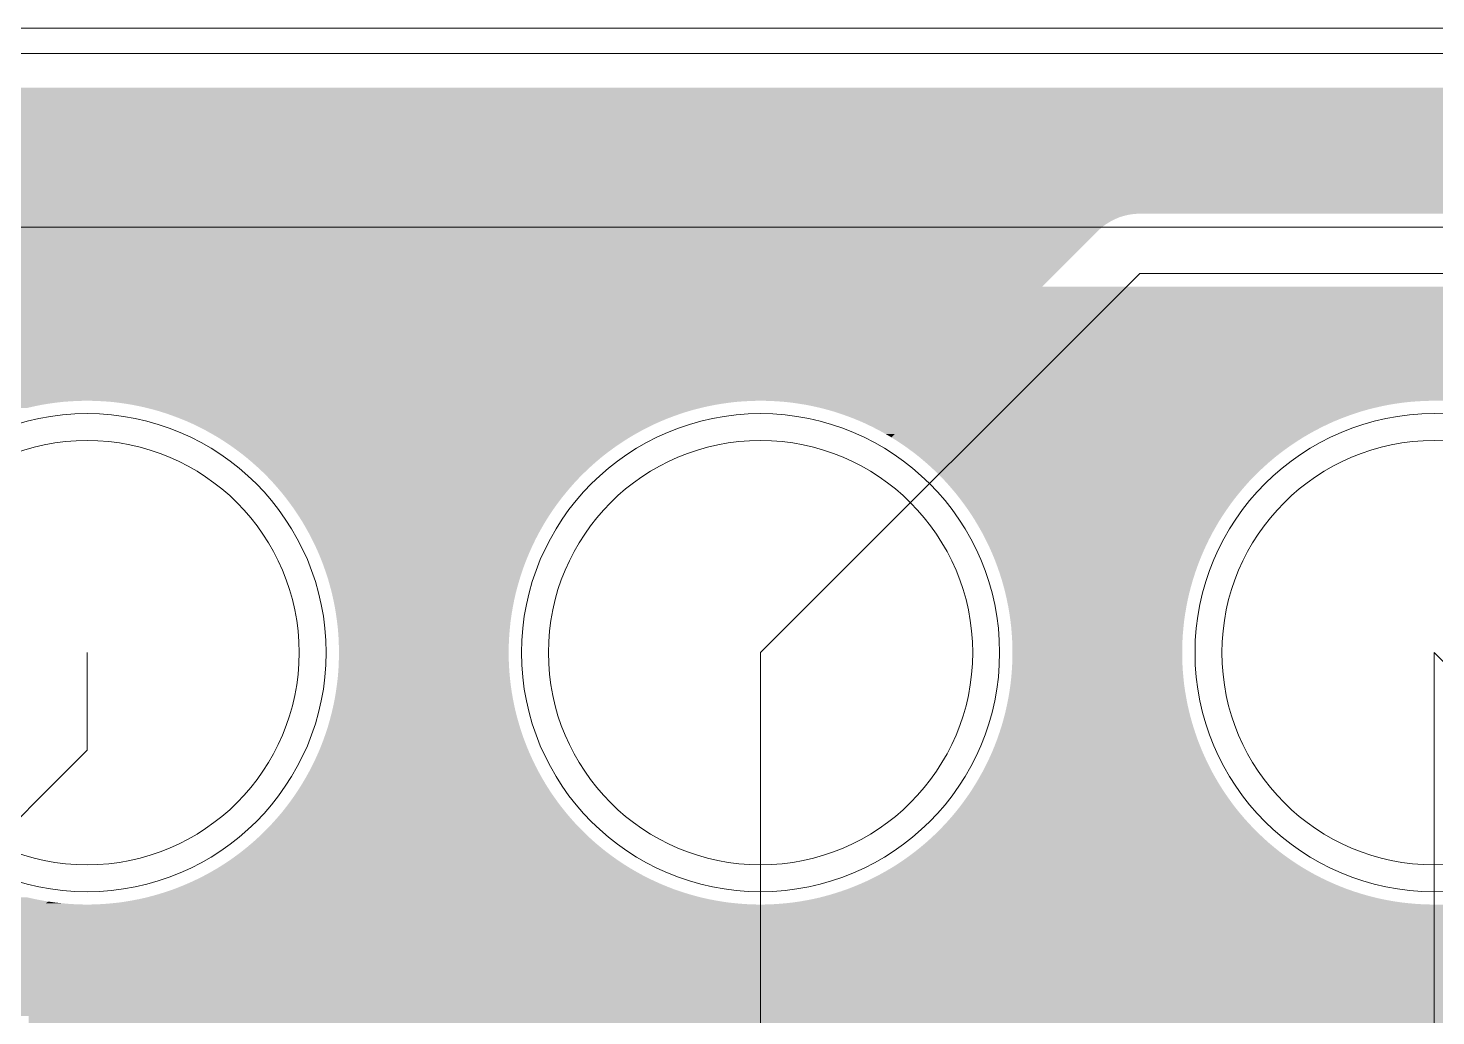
# Model space of a CAD drawing. Header units: millimetres. Extents: x 0 to 210, y 0 to 297.
# Drawn here: x 89.56 to 94.87, y 226.42 to 230.15 of the extents above; entities that cross this region are included whole.
import ezdxf

# ---------------------------------------------------------------- set-up
doc = ezdxf.new("R2010")
doc.units = ezdxf.units.MM
for name, pattern in [('K5LT32768', [0]), ('K5LT32769', [0]), ('K5LT32771', [0]), ('K5LT32772', [0]), ('K5LT32773', [0]), ('K5LT32774', [0]), ('K5LT32775', [0])]:
    doc.linetypes.add(name, pattern=pattern)

# ---------------------------------------------------------------- blocks, each defined once
blk = doc.blocks.new('U25')
at = {"color": 7, "linetype": 'K5LT32768', "lineweight": 18}
blk.add_circle((89.7851, 227.7927), 0.8, dxfattribs=at)
blk = doc.blocks.new('U26')
at = {"color": 7, "linetype": 'K5LT32768', "lineweight": 18}
blk.add_circle((92.3251, 227.7927), 0.8, dxfattribs=at)
blk = doc.blocks.new('U27')
at = {"color": 7, "linetype": 'K5LT32768', "lineweight": 18}
blk.add_circle((94.8651, 227.7927), 0.8, dxfattribs=at)
blk = doc.blocks.new('U156')
at = {"color": 1, "linetype": 'K5LT32771', "lineweight": 18, "true_color": 0xff0000}
blk.add_circle((89.7851, 227.7927), 0.9016, dxfattribs=at)
blk = doc.blocks.new('U157')
at = {"color": 1, "linetype": 'K5LT32771', "lineweight": 18, "true_color": 0xff0000}
blk.add_circle((92.3251, 227.7927), 0.9016, dxfattribs=at)
blk = doc.blocks.new('U158')
at = {"color": 1, "linetype": 'K5LT32771', "lineweight": 18, "true_color": 0xff0000}
blk.add_circle((94.8651, 227.7927), 0.9016, dxfattribs=at)
blk = doc.blocks.new('U258')
at = {"color": 3, "linetype": 'K5LT32773', "lineweight": 18, "true_color": 0x00ff00}
blk.add_circle((89.7851, 227.7927), 0.8, dxfattribs=at)
blk = doc.blocks.new('U259')
at = {"color": 3, "linetype": 'K5LT32773', "lineweight": 18, "true_color": 0x00ff00}
blk.add_circle((92.3251, 227.7927), 0.8, dxfattribs=at)
blk = doc.blocks.new('U260')
at = {"color": 3, "linetype": 'K5LT32773', "lineweight": 18, "true_color": 0x00ff00}
blk.add_circle((94.8651, 227.7927), 0.8, dxfattribs=at)
blk = doc.blocks.new('U322')
at = {"color": 1, "linetype": 'K5LT32771', "lineweight": 18, "true_color": 0xff0000}
blk.add_circle((89.7851, 227.7927), 0.9016, dxfattribs=at)
blk = doc.blocks.new('U323')
at = {"color": 1, "linetype": 'K5LT32771', "lineweight": 18, "true_color": 0xff0000}
blk.add_circle((92.3251, 227.7927), 0.9016, dxfattribs=at)
blk = doc.blocks.new('U324')
at = {"color": 1, "linetype": 'K5LT32771', "lineweight": 18, "true_color": 0xff0000}
blk.add_circle((94.8651, 227.7927), 0.9016, dxfattribs=at)

msp = doc.modelspace()

# ---------------------------------------------------------------- hatches: boundary and pattern name
for points in [[(84.8151, 229.8689), (84.8151, 229.923), (133.2828, 229.923), (133.3364, 229.8689)], [(84.8151, 229.6231), (84.8151, 229.8689), (133.3364, 229.8689), (133.3343, 229.6231)], [(88.5133, 228.7427), (88.9435, 229.173), (100.7866, 229.173), (101.2168, 228.7427)], [(88.4866, 228.716), (88.4925, 228.7219), (89.5867, 228.7219), (89.5608, 228.716)], [(88.4925, 228.7219), (88.4978, 228.7272), (89.6128, 228.7272), (89.5867, 228.7219)], [(88.4978, 228.7272), (88.5021, 228.7315), (89.639, 228.7315), (89.6128, 228.7272)], [(88.5021, 228.7315), (88.5059, 228.7353), (89.6654, 228.7353), (89.639, 228.7315)], [(88.5059, 228.7353), (88.509, 228.7384), (89.6918, 228.7384), (89.6654, 228.7353)], [(88.509, 228.7384), (88.511, 228.7404), (89.7185, 228.7404), (89.6918, 228.7384)], [(88.511, 228.7404), (88.5125, 228.7419), (89.7452, 228.7419), (89.7185, 228.7404)], [(88.5125, 228.7419), (88.5133, 228.7427), (89.7718, 228.7427), (89.7452, 228.7419)], [(89.8249, 228.7419), (89.7985, 228.7427), (92.3118, 228.7427), (92.2852, 228.7419)], [(89.8516, 228.7404), (89.8249, 228.7419), (92.2852, 228.7419), (92.2585, 228.7404)], [(89.8783, 228.7384), (89.8516, 228.7404), (92.2585, 228.7404), (92.2321, 228.7384)], [(89.9047, 228.7353), (89.8783, 228.7384), (92.2321, 228.7384), (92.2054, 228.7353)], [(89.9311, 228.7315), (89.9047, 228.7353), (92.2054, 228.7353), (92.179, 228.7315)], [(89.9573, 228.7272), (89.9311, 228.7315), (92.179, 228.7315), (92.1528, 228.7272)], [(89.9834, 228.7219), (89.9573, 228.7272), (92.1528, 228.7272), (92.1267, 228.7219)], [(90.0096, 228.716), (89.9834, 228.7219), (92.1267, 228.7219), (92.1008, 228.716)], [(90.0352, 228.7094), (90.0096, 228.716), (92.1008, 228.716), (92.0749, 228.7094)], [(90.0609, 228.7021), (90.0352, 228.7094), (92.0749, 228.7094), (92.0492, 228.7021)], [(92.3652, 228.7419), (92.3385, 228.7427), (94.8518, 228.7427), (94.8252, 228.7419)], [(92.3916, 228.7404), (92.3652, 228.7419), (94.8252, 228.7419), (94.7985, 228.7404)], [(92.4183, 228.7384), (92.3916, 228.7404), (94.7985, 228.7404), (94.7721, 228.7384)], [(92.4447, 228.7353), (92.4183, 228.7384), (94.7721, 228.7384), (94.7454, 228.7353)], [(92.4711, 228.7315), (92.4447, 228.7353), (94.7454, 228.7353), (94.719, 228.7315)], [(92.4973, 228.7272), (92.4711, 228.7315), (94.719, 228.7315), (94.6928, 228.7272)], [(92.5234, 228.7219), (92.4973, 228.7272), (94.6928, 228.7272), (94.6667, 228.7219)], [(92.5496, 228.716), (92.5234, 228.7219), (94.6667, 228.7219), (94.6408, 228.716)], [(92.5752, 228.7094), (92.5496, 228.716), (94.6408, 228.716), (94.6149, 228.7094)], [(92.6009, 228.7021), (92.5752, 228.7094), (94.6149, 228.7094), (94.5892, 228.7021)], [(90.0863, 228.6939), (90.0609, 228.7021), (92.0492, 228.7021), (92.0238, 228.6939)], [(90.1114, 228.685), (90.0863, 228.6939), (92.0238, 228.6939), (91.9987, 228.685)], [(90.1363, 228.6756), (90.1114, 228.685), (91.9987, 228.685), (91.9738, 228.6756)], [(90.161, 228.6655), (90.1363, 228.6756), (91.9738, 228.6756), (91.9491, 228.6655)], [(90.1854, 228.6546), (90.161, 228.6655), (91.9491, 228.6655), (91.925, 228.6546)], [(90.2092, 228.6429), (90.1854, 228.6546), (91.925, 228.6546), (91.9009, 228.6429)], [(92.6263, 228.6939), (92.6009, 228.7021), (94.5892, 228.7021), (94.5638, 228.6939)], [(92.6514, 228.685), (92.6263, 228.6939), (94.5638, 228.6939), (94.5387, 228.685)], [(92.6763, 228.6756), (92.6514, 228.685), (94.5387, 228.685), (94.5138, 228.6756)], [(92.701, 228.6655), (92.6763, 228.6756), (94.5138, 228.6756), (94.4891, 228.6655)], [(92.7254, 228.6546), (92.701, 228.6655), (94.4891, 228.6655), (94.465, 228.6546)], [(92.7492, 228.6429), (92.7254, 228.6546), (94.465, 228.6546), (94.4409, 228.6429)], [(90.2329, 228.6307), (90.2092, 228.6429), (91.9009, 228.6429), (91.8773, 228.6307)], [(90.2562, 228.6177), (90.2329, 228.6307), (91.8773, 228.6307), (91.8539, 228.6177)], [(90.2793, 228.6043), (90.2562, 228.6177), (91.8539, 228.6177), (91.831, 228.6043)], [(90.3017, 228.5901), (90.2793, 228.6043), (91.831, 228.6043), (91.8084, 228.5901)], [(92.7729, 228.6307), (92.7492, 228.6429), (94.4409, 228.6429), (94.4173, 228.6307)], [(92.7962, 228.6177), (92.7729, 228.6307), (94.4173, 228.6307), (94.3939, 228.6177)], [(92.8193, 228.6043), (92.7962, 228.6177), (94.3939, 228.6177), (94.371, 228.6043)], [(92.8419, 228.5901), (92.8193, 228.6043), (94.371, 228.6043), (94.3484, 228.5901)], [(90.324, 228.5753), (90.3017, 228.5901), (91.8084, 228.5901), (91.7863, 228.5753)], [(90.3456, 228.5598), (90.324, 228.5753), (91.7863, 228.5753), (91.7645, 228.5598)], [(90.367, 228.5438), (90.3456, 228.5598), (91.7645, 228.5598), (91.7431, 228.5438)], [(92.864, 228.5753), (92.8419, 228.5901), (94.3484, 228.5901), (94.3263, 228.5753)], [(92.8856, 228.5598), (92.864, 228.5753), (94.3263, 228.5753), (94.3045, 228.5598)], [(92.907, 228.5438), (92.8856, 228.5598), (94.3045, 228.5598), (94.2831, 228.5438)], [(90.3878, 228.5273), (90.367, 228.5438), (91.7431, 228.5438), (91.7223, 228.5273)], [(90.4081, 228.51), (90.3878, 228.5273), (91.7223, 228.5273), (91.702, 228.51)], [(90.4279, 228.4923), (90.4081, 228.51), (91.702, 228.51), (91.6822, 228.4923)], [(92.9278, 228.5273), (92.907, 228.5438), (94.2831, 228.5438), (94.2623, 228.5273)], [(92.9481, 228.51), (92.9278, 228.5273), (94.2623, 228.5273), (94.242, 228.51)], [(92.9679, 228.4923), (92.9481, 228.51), (94.242, 228.51), (94.2222, 228.4923)], [(90.4475, 228.474), (90.4279, 228.4923), (91.6822, 228.4923), (91.6629, 228.474)], [(90.4663, 228.4552), (90.4475, 228.474), (91.6629, 228.474), (91.6438, 228.4552)], [(90.4846, 228.4359), (90.4663, 228.4552), (91.6438, 228.4552), (91.6255, 228.4359)], [(92.9875, 228.474), (92.9679, 228.4923), (94.2222, 228.4923), (94.2029, 228.474)], [(93.0063, 228.4552), (92.9875, 228.474), (94.2029, 228.474), (94.1838, 228.4552)], [(93.0246, 228.4359), (93.0063, 228.4552), (94.1838, 228.4552), (94.1655, 228.4359)], [(90.5023, 228.4158), (90.4846, 228.4359), (91.6255, 228.4359), (91.6078, 228.4158)], [(90.5196, 228.3955), (90.5023, 228.4158), (91.6078, 228.4158), (91.5907, 228.3955)], [(90.5361, 228.3747), (90.5196, 228.3955), (91.5907, 228.3955), (91.574, 228.3747)], [(93.0423, 228.4158), (93.0246, 228.4359), (94.1655, 228.4359), (94.1478, 228.4158)], [(93.0596, 228.3955), (93.0423, 228.4158), (94.1478, 228.4158), (94.1307, 228.3955)], [(93.0761, 228.3747), (93.0596, 228.3955), (94.1307, 228.3955), (94.114, 228.3747)], [(90.5521, 228.3533), (90.5361, 228.3747), (91.574, 228.3747), (91.558, 228.3533)], [(90.5676, 228.3317), (90.5521, 228.3533), (91.558, 228.3533), (91.5425, 228.3317)], [(93.0921, 228.3533), (93.0761, 228.3747), (94.114, 228.3747), (94.098, 228.3533)], [(93.1076, 228.3317), (93.0921, 228.3533), (94.098, 228.3533), (94.0827, 228.3317)], [(90.5824, 228.3094), (90.5676, 228.3317), (91.5425, 228.3317), (91.5277, 228.3094)], [(90.5966, 228.287), (90.5824, 228.3094), (91.5277, 228.3094), (91.5135, 228.287)], [(90.61, 228.2639), (90.5966, 228.287), (91.5135, 228.287), (91.5001, 228.2639)], [(93.1224, 228.3094), (93.1076, 228.3317), (94.0827, 228.3317), (94.0677, 228.3094)], [(93.1366, 228.287), (93.1224, 228.3094), (94.0677, 228.3094), (94.0535, 228.287)], [(93.15, 228.2639), (93.1366, 228.287), (94.0535, 228.287), (94.0401, 228.2639)], [(90.623, 228.2408), (90.61, 228.2639), (91.5001, 228.2639), (91.4871, 228.2408)], [(90.6352, 228.2169), (90.623, 228.2408), (91.4871, 228.2408), (91.4749, 228.2169)], [(93.163, 228.2408), (93.15, 228.2639), (94.0401, 228.2639), (94.0271, 228.2408)], [(93.1752, 228.2169), (93.163, 228.2408), (94.0271, 228.2408), (94.0149, 228.2169)], [(90.6469, 228.193), (90.6352, 228.2169), (91.4749, 228.2169), (91.4635, 228.193)], [(90.6578, 228.1687), (90.6469, 228.193), (91.4635, 228.193), (91.4526, 228.1687)], [(93.1869, 228.193), (93.1752, 228.2169), (94.0149, 228.2169), (94.0035, 228.193)], [(93.1978, 228.1687), (93.1869, 228.193), (94.0035, 228.193), (93.9926, 228.1687)], [(90.668, 228.144), (90.6578, 228.1687), (91.4526, 228.1687), (91.4424, 228.144)], [(90.6774, 228.1191), (90.668, 228.144), (91.4424, 228.144), (91.4328, 228.1191)], [(93.208, 228.144), (93.1978, 228.1687), (93.9926, 228.1687), (93.9824, 228.144)], [(93.2174, 228.1191), (93.208, 228.144), (93.9824, 228.144), (93.9728, 228.1191)], [(90.6862, 228.094), (90.6774, 228.1191), (91.4328, 228.1191), (91.4241, 228.094)], [(90.6944, 228.0686), (90.6862, 228.094), (91.4241, 228.094), (91.416, 228.0686)], [(90.7017, 228.0429), (90.6944, 228.0686), (91.416, 228.0686), (91.4086, 228.0429)], [(93.2262, 228.094), (93.2174, 228.1191), (93.9728, 228.1191), (93.9641, 228.094)], [(93.2344, 228.0686), (93.2262, 228.094), (93.9641, 228.094), (93.956, 228.0686)], [(93.2417, 228.0429), (93.2344, 228.0686), (93.956, 228.0686), (93.9486, 228.0429)], [(90.7083, 228.0173), (90.7017, 228.0429), (91.4086, 228.0429), (91.4018, 228.0173)], [(90.7142, 227.9911), (90.7083, 228.0173), (91.4018, 228.0173), (91.3959, 227.9911)], [(93.2483, 228.0173), (93.2417, 228.0429), (93.9486, 228.0429), (93.9418, 228.0173)], [(93.2542, 227.9911), (93.2483, 228.0173), (93.9418, 228.0173), (93.9359, 227.9911)], [(90.7195, 227.965), (90.7142, 227.9911), (91.3959, 227.9911), (91.3908, 227.965)], [(90.7238, 227.9388), (90.7195, 227.965), (91.3908, 227.965), (91.3863, 227.9388)], [(93.2595, 227.965), (93.2542, 227.9911), (93.9359, 227.9911), (93.9308, 227.965)], [(93.2638, 227.9388), (93.2595, 227.965), (93.9308, 227.965), (93.9263, 227.9388)], [(90.7276, 227.9124), (90.7238, 227.9388), (91.3863, 227.9388), (91.3825, 227.9124)], [(90.7307, 227.886), (90.7276, 227.9124), (91.3825, 227.9124), (91.3797, 227.886)], [(93.2676, 227.9124), (93.2638, 227.9388), (93.9263, 227.9388), (93.9225, 227.9124)], [(93.2707, 227.886), (93.2676, 227.9124), (93.9225, 227.9124), (93.9197, 227.886)], [(90.733, 227.8593), (90.7307, 227.886), (91.3797, 227.886), (91.3774, 227.8593)], [(90.7343, 227.8329), (90.733, 227.8593), (91.3774, 227.8593), (91.3759, 227.8329)], [(93.2727, 227.8593), (93.2707, 227.886), (93.9197, 227.886), (93.9174, 227.8593)], [(93.2743, 227.8329), (93.2727, 227.8593), (93.9174, 227.8593), (93.9159, 227.8329)], [(90.735, 227.8062), (90.7343, 227.8329), (91.3759, 227.8329), (91.3751, 227.8062)], [(90.735, 227.7795), (90.735, 227.8062), (91.3751, 227.8062), (91.3751, 227.7795)], [(93.275, 227.8062), (93.2743, 227.8329), (93.9159, 227.8329), (93.9151, 227.8062)], [(93.275, 227.7795), (93.275, 227.8062), (93.9151, 227.8062), (93.9151, 227.7795)], [(90.733, 227.7262), (90.7343, 227.7529), (91.3759, 227.7529), (91.3774, 227.7262)], [(90.7343, 227.7529), (90.735, 227.7795), (91.3751, 227.7795), (91.3759, 227.7529)], [(93.2727, 227.7262), (93.2743, 227.7529), (93.9159, 227.7529), (93.9174, 227.7262)], [(93.2743, 227.7529), (93.275, 227.7795), (93.9151, 227.7795), (93.9159, 227.7529)], [(90.7276, 227.6731), (90.7307, 227.6998), (91.3797, 227.6998), (91.3825, 227.6731)], [(90.7307, 227.6998), (90.733, 227.7262), (91.3774, 227.7262), (91.3797, 227.6998)], [(93.2676, 227.6731), (93.2707, 227.6998), (93.9197, 227.6998), (93.9225, 227.6731)], [(93.2707, 227.6998), (93.2727, 227.7262), (93.9174, 227.7262), (93.9197, 227.6998)], [(90.7195, 227.6205), (90.7238, 227.6467), (91.3863, 227.6467), (91.3908, 227.6205)], [(90.7238, 227.6467), (90.7276, 227.6731), (91.3825, 227.6731), (91.3863, 227.6467)], [(93.2595, 227.6205), (93.2638, 227.6467), (93.9263, 227.6467), (93.9308, 227.6205)], [(93.2638, 227.6467), (93.2676, 227.6731), (93.9225, 227.6731), (93.9263, 227.6467)], [(90.7083, 227.5685), (90.7142, 227.5944), (91.3959, 227.5944), (91.4018, 227.5685)], [(90.7142, 227.5944), (90.7195, 227.6205), (91.3908, 227.6205), (91.3959, 227.5944)], [(93.2483, 227.5685), (93.2542, 227.5944), (93.9359, 227.5944), (93.9418, 227.5685)], [(93.2542, 227.5944), (93.2595, 227.6205), (93.9308, 227.6205), (93.9359, 227.5944)], [(90.6944, 227.5169), (90.7017, 227.5426), (91.4086, 227.5426), (91.416, 227.5169)], [(90.7017, 227.5426), (90.7083, 227.5685), (91.4018, 227.5685), (91.4086, 227.5426)], [(93.2344, 227.5169), (93.2417, 227.5426), (93.9486, 227.5426), (93.956, 227.5169)], [(93.2417, 227.5426), (93.2483, 227.5685), (93.9418, 227.5685), (93.9486, 227.5426)], [(90.6774, 227.4664), (90.6862, 227.4915), (91.4241, 227.4915), (91.4328, 227.4664)], [(90.6862, 227.4915), (90.6944, 227.5169), (91.416, 227.5169), (91.4241, 227.4915)], [(93.2174, 227.4664), (93.2262, 227.4915), (93.9641, 227.4915), (93.9728, 227.4664)], [(93.2262, 227.4915), (93.2344, 227.5169), (93.956, 227.5169), (93.9641, 227.4915)], [(90.6578, 227.4168), (90.668, 227.4415), (91.4424, 227.4415), (91.4526, 227.4168)], [(90.668, 227.4415), (90.6774, 227.4664), (91.4328, 227.4664), (91.4424, 227.4415)], [(93.1978, 227.4168), (93.208, 227.4415), (93.9824, 227.4415), (93.9926, 227.4168)], [(93.208, 227.4415), (93.2174, 227.4664), (93.9728, 227.4664), (93.9824, 227.4415)], [(90.6352, 227.3686), (90.6469, 227.3927), (91.4635, 227.3927), (91.4749, 227.3686)], [(90.6469, 227.3927), (90.6578, 227.4168), (91.4526, 227.4168), (91.4635, 227.3927)], [(93.1752, 227.3686), (93.1869, 227.3927), (94.0035, 227.3927), (94.0149, 227.3686)], [(93.1869, 227.3927), (93.1978, 227.4168), (93.9926, 227.4168), (94.0035, 227.3927)], [(90.61, 227.3216), (90.623, 227.3449), (91.4871, 227.3449), (91.5001, 227.3216)], [(90.623, 227.3449), (90.6352, 227.3686), (91.4749, 227.3686), (91.4871, 227.3449)], [(93.15, 227.3216), (93.163, 227.3449), (94.0271, 227.3449), (94.0401, 227.3216)], [(93.163, 227.3449), (93.1752, 227.3686), (94.0149, 227.3686), (94.0271, 227.3449)], [(90.5676, 227.254), (90.5824, 227.2761), (91.5277, 227.2761), (91.5425, 227.254)], [(90.5824, 227.2761), (90.5966, 227.2987), (91.5135, 227.2987), (91.5277, 227.2761)], [(90.5966, 227.2987), (90.61, 227.3216), (91.5001, 227.3216), (91.5135, 227.2987)], [(93.1076, 227.254), (93.1224, 227.2761), (94.0677, 227.2761), (94.0827, 227.254)], [(93.1224, 227.2761), (93.1366, 227.2987), (94.0535, 227.2987), (94.0677, 227.2761)], [(93.1366, 227.2987), (93.15, 227.3216), (94.0401, 227.3216), (94.0535, 227.2987)], [(90.5361, 227.2108), (90.5521, 227.2322), (91.558, 227.2322), (91.574, 227.2108)], [(90.5521, 227.2322), (90.5676, 227.254), (91.5425, 227.254), (91.558, 227.2322)], [(93.0761, 227.2108), (93.0921, 227.2322), (94.098, 227.2322), (94.114, 227.2108)], [(93.0921, 227.2322), (93.1076, 227.254), (94.0827, 227.254), (94.098, 227.2322)], [(90.4846, 227.1499), (90.5023, 227.1697), (91.6078, 227.1697), (91.6255, 227.1499)], [(90.5023, 227.1697), (90.5196, 227.19), (91.5907, 227.19), (91.6078, 227.1697)], [(90.5196, 227.19), (90.5361, 227.2108), (91.574, 227.2108), (91.5907, 227.19)], [(93.0246, 227.1499), (93.0423, 227.1697), (94.1478, 227.1697), (94.1655, 227.1499)], [(93.0423, 227.1697), (93.0596, 227.19), (94.1307, 227.19), (94.1478, 227.1697)], [(93.0596, 227.19), (93.0761, 227.2108), (94.114, 227.2108), (94.1307, 227.19)], [(90.4475, 227.1115), (90.4663, 227.1306), (91.6438, 227.1306), (91.6629, 227.1115)], [(90.4663, 227.1306), (90.4846, 227.1499), (91.6255, 227.1499), (91.6438, 227.1306)], [(92.9875, 227.1115), (93.0063, 227.1306), (94.1838, 227.1306), (94.2029, 227.1115)], [(93.0063, 227.1306), (93.0246, 227.1499), (94.1655, 227.1499), (94.1838, 227.1306)], [(90.3878, 227.0584), (90.4081, 227.0754), (91.702, 227.0754), (91.7223, 227.0584)], [(90.4081, 227.0754), (90.4279, 227.0932), (91.6822, 227.0932), (91.702, 227.0754)], [(90.4279, 227.0932), (90.4475, 227.1115), (91.6629, 227.1115), (91.6822, 227.0932)], [(92.9278, 227.0584), (92.9481, 227.0754), (94.242, 227.0754), (94.2623, 227.0584)], [(92.9481, 227.0754), (92.9679, 227.0932), (94.2222, 227.0932), (94.242, 227.0754)], [(92.9679, 227.0932), (92.9875, 227.1115), (94.2029, 227.1115), (94.2222, 227.0932)], [(90.3017, 226.9954), (90.324, 227.0102), (91.7863, 227.0102), (91.8084, 226.9954)], [(90.324, 227.0102), (90.3456, 227.0257), (91.7645, 227.0257), (91.7863, 227.0102)], [(90.3456, 227.0257), (90.367, 227.0417), (91.7431, 227.0417), (91.7645, 227.0257)], [(90.367, 227.0417), (90.3878, 227.0584), (91.7223, 227.0584), (91.7431, 227.0417)], [(92.8419, 226.9954), (92.864, 227.0102), (94.3263, 227.0102), (94.3484, 226.9954)], [(92.864, 227.0102), (92.8856, 227.0257), (94.3045, 227.0257), (94.3263, 227.0102)], [(92.8856, 227.0257), (92.907, 227.0417), (94.2831, 227.0417), (94.3045, 227.0257)], [(92.907, 227.0417), (92.9278, 227.0584), (94.2623, 227.0584), (94.2831, 227.0417)], [(90.2092, 226.9426), (90.2329, 226.9548), (91.8773, 226.9548), (91.9009, 226.9426)], [(90.2329, 226.9548), (90.2562, 226.9678), (91.8539, 226.9678), (91.8773, 226.9548)], [(90.2562, 226.9678), (90.2793, 226.9812), (91.831, 226.9812), (91.8539, 226.9678)], [(90.2793, 226.9812), (90.3017, 226.9954), (91.8084, 226.9954), (91.831, 226.9812)], [(92.7492, 226.9426), (92.7729, 226.9548), (94.4173, 226.9548), (94.4409, 226.9426)], [(92.7729, 226.9548), (92.7962, 226.9678), (94.3939, 226.9678), (94.4173, 226.9548)], [(92.7962, 226.9678), (92.8193, 226.9812), (94.371, 226.9812), (94.3939, 226.9678)], [(92.8193, 226.9812), (92.8419, 226.9954), (94.3484, 226.9954), (94.371, 226.9812)], [(90.0863, 226.8918), (90.1114, 226.9004), (91.9987, 226.9004), (92.0238, 226.8918)], [(90.1114, 226.9004), (90.1363, 226.9101), (91.9738, 226.9101), (91.9987, 226.9004)], [(90.1363, 226.9101), (90.161, 226.9203), (91.9491, 226.9203), (91.9738, 226.9101)], [(90.161, 226.9203), (90.1854, 226.9312), (91.925, 226.9312), (91.9491, 226.9203)], [(90.1854, 226.9312), (90.2092, 226.9426), (91.9009, 226.9426), (91.925, 226.9312)], [(92.6263, 226.8918), (92.6514, 226.9004), (94.5387, 226.9004), (94.5638, 226.8918)], [(92.6514, 226.9004), (92.6763, 226.9101), (94.5138, 226.9101), (94.5387, 226.9004)], [(92.6763, 226.9101), (92.701, 226.9203), (94.4891, 226.9203), (94.5138, 226.9101)], [(92.701, 226.9203), (92.7254, 226.9312), (94.465, 226.9312), (94.4891, 226.9203)], [(92.7254, 226.9312), (92.7492, 226.9426), (94.4409, 226.9426), (94.465, 226.9312)], [(87.3116, 226.8451), (87.3383, 226.8474), (89.6918, 226.8474), (89.7185, 226.8451)], [(87.3383, 226.8474), (87.3647, 226.8502), (89.6654, 226.8502), (89.6918, 226.8474)], [(87.3647, 226.8502), (87.3911, 226.854), (89.639, 226.854), (89.6654, 226.8502)], [(87.3911, 226.854), (87.4173, 226.8585), (89.6128, 226.8585), (89.639, 226.854)], [(87.4173, 226.8585), (87.4434, 226.8636), (89.5867, 226.8636), (89.6128, 226.8585)], [(87.4434, 226.8636), (87.4696, 226.8695), (89.5608, 226.8695), (89.5867, 226.8636)], [(89.8516, 226.8451), (89.8783, 226.8474), (92.1, 226.8474), (92.1, 226.8451)], [(89.8783, 226.8474), (89.9047, 226.8502), (92.1, 226.8502), (92.1, 226.8474)], [(89.9047, 226.8502), (89.9311, 226.854), (92.1, 226.854), (92.1, 226.8502)], [(89.9311, 226.854), (89.9573, 226.8585), (92.1, 226.8585), (92.1, 226.854)], [(89.9573, 226.8585), (89.9834, 226.8636), (92.1, 226.8636), (92.1, 226.8585)], [(89.9834, 226.8636), (90.0096, 226.8695), (92.1, 226.8695), (92.1, 226.8636)], [(90.0096, 226.8695), (90.0105, 226.8697), (92.1, 226.8697), (92.1, 226.8695)], [(90.0105, 226.8697), (90.0352, 226.8763), (92.0749, 226.8763), (92.1, 226.8697)], [(90.0352, 226.8763), (90.0609, 226.8837), (92.0492, 226.8837), (92.0749, 226.8763)], [(90.0609, 226.8837), (90.0863, 226.8918), (92.0238, 226.8918), (92.0492, 226.8837)], [(92.5501, 226.8697), (92.5752, 226.8763), (94.5879, 226.8763), (94.5879, 226.8697)], [(92.5501, 226.3981), (92.5501, 226.8697), (94.5879, 226.8697), (94.5879, 226.3981)], [(92.5752, 226.8763), (92.6009, 226.8837), (94.5879, 226.8837), (94.5879, 226.8763)], [(92.6009, 226.8837), (92.6017, 226.8839), (94.5879, 226.8839), (94.5879, 226.8837)], [(92.6017, 226.8839), (92.6263, 226.8918), (94.5638, 226.8918), (94.5879, 226.8839)], [(84.815, 226.4229), (84.815, 226.8428), (92.1, 226.8428), (92.1, 226.4229)], [(87.2585, 226.8428), (87.2852, 226.8435), (89.7452, 226.8435), (89.7718, 226.8428)], [(87.2852, 226.8435), (87.3116, 226.8451), (89.7185, 226.8451), (89.7452, 226.8435)], [(89.7985, 226.8428), (89.8249, 226.8435), (92.1, 226.8435), (92.1, 226.8428)], [(89.8249, 226.8435), (89.8516, 226.8451), (92.1, 226.8451), (92.1, 226.8435)]]:
    msp.add_hatch(color=7).paths.add_polyline_path(points)
at = {"true_color": 0x00ff00}
for points in [[(84.8151, 229.8689), (84.8151, 229.923), (133.2828, 229.923), (133.3364, 229.8689)], [(84.8151, 229.4481), (84.8151, 229.8689), (133.3364, 229.8689), (133.3328, 229.4481)], [(84.8151, 229.4478), (84.8151, 229.4481), (93.7553, 229.4481), (93.7426, 229.4478)], [(84.8151, 229.4468), (84.8151, 229.4478), (93.7426, 229.4478), (93.7302, 229.4468)], [(84.8151, 229.445), (84.8151, 229.4468), (93.7302, 229.4468), (93.7175, 229.445)], [(84.8151, 229.4425), (84.8151, 229.445), (93.7175, 229.445), (93.7053, 229.4425)], [(84.8151, 229.4394), (84.8151, 229.4425), (93.7053, 229.4425), (93.6931, 229.4394)], [(84.8151, 229.4356), (84.8151, 229.4394), (93.6931, 229.4394), (93.6809, 229.4356)], [(84.8151, 229.431), (84.8151, 229.4356), (93.6809, 229.4356), (93.6692, 229.431)], [(84.8151, 229.4257), (84.8151, 229.431), (93.6692, 229.431), (93.6578, 229.4257)], [(84.8151, 229.4201), (84.8151, 229.4257), (93.6578, 229.4257), (93.6464, 229.4201)], [(84.8151, 229.4135), (84.8151, 229.4201), (93.6464, 229.4201), (93.6357, 229.4135)], [(84.8151, 229.4067), (84.8151, 229.4135), (93.6357, 229.4135), (93.625, 229.4067)], [(84.8151, 229.399), (84.8151, 229.4067), (93.625, 229.4067), (93.6149, 229.399)], [(84.8151, 229.3909), (84.8151, 229.399), (93.6149, 229.399), (93.6055, 229.3909)], [(84.8151, 229.3823), (84.8151, 229.3909), (93.6055, 229.3909), (93.5961, 229.3823)], [(84.8151, 228.7427), (84.8151, 229.3823), (93.5961, 229.3823), (92.9565, 228.7427)], [(93.5933, 228.7427), (93.8485, 228.998), (103.5016, 228.998), (103.7568, 228.7427)], [(87.2852, 228.7419), (87.2585, 228.7427), (89.7718, 228.7427), (89.7452, 228.7419)], [(87.3116, 228.7404), (87.2852, 228.7419), (89.7452, 228.7419), (89.7185, 228.7404)], [(87.3383, 228.7384), (87.3116, 228.7404), (89.7185, 228.7404), (89.6918, 228.7384)], [(87.3647, 228.7353), (87.3383, 228.7384), (89.6918, 228.7384), (89.6654, 228.7353)], [(87.3911, 228.7315), (87.3647, 228.7353), (89.6654, 228.7353), (89.639, 228.7315)], [(87.4173, 228.7272), (87.3911, 228.7315), (89.639, 228.7315), (89.6128, 228.7272)], [(87.4434, 228.7219), (87.4173, 228.7272), (89.6128, 228.7272), (89.5867, 228.7219)], [(87.4696, 228.716), (87.4434, 228.7219), (89.5867, 228.7219), (89.5608, 228.716)], [(89.8249, 228.7419), (89.7985, 228.7427), (92.3118, 228.7427), (92.2852, 228.7419)], [(89.8516, 228.7404), (89.8249, 228.7419), (92.2852, 228.7419), (92.2585, 228.7404)], [(89.8783, 228.7384), (89.8516, 228.7404), (92.2585, 228.7404), (92.2321, 228.7384)], [(89.9047, 228.7353), (89.8783, 228.7384), (92.2321, 228.7384), (92.2054, 228.7353)], [(89.9311, 228.7315), (89.9047, 228.7353), (92.2054, 228.7353), (92.179, 228.7315)], [(89.9573, 228.7272), (89.9311, 228.7315), (92.179, 228.7315), (92.1528, 228.7272)], [(89.9834, 228.7219), (89.9573, 228.7272), (92.1528, 228.7272), (92.1267, 228.7219)], [(90.0096, 228.716), (89.9834, 228.7219), (92.1267, 228.7219), (92.1008, 228.716)], [(90.0352, 228.7094), (90.0096, 228.716), (92.1008, 228.716), (92.0749, 228.7094)], [(90.0609, 228.7021), (90.0352, 228.7094), (92.0749, 228.7094), (92.0492, 228.7021)], [(92.3652, 228.7419), (92.3385, 228.7427), (92.9565, 228.7427), (92.9557, 228.7419)], [(92.3916, 228.7404), (92.3652, 228.7419), (92.9557, 228.7419), (92.9542, 228.7404)], [(92.4183, 228.7384), (92.3916, 228.7404), (92.9542, 228.7404), (92.9522, 228.7384)], [(92.4447, 228.7353), (92.4183, 228.7384), (92.9522, 228.7384), (92.9491, 228.7353)], [(92.4711, 228.7315), (92.4447, 228.7353), (92.9491, 228.7353), (92.9453, 228.7315)], [(92.4973, 228.7272), (92.4711, 228.7315), (92.9453, 228.7315), (92.941, 228.7272)], [(92.5234, 228.7219), (92.4973, 228.7272), (92.941, 228.7272), (92.9357, 228.7219)], [(92.5496, 228.716), (92.5234, 228.7219), (92.9357, 228.7219), (92.9298, 228.716)], [(92.5752, 228.7094), (92.5496, 228.716), (92.9298, 228.716), (92.9232, 228.7094)], [(92.6009, 228.7021), (92.5752, 228.7094), (92.9232, 228.7094), (92.9159, 228.7021)], [(93.5526, 228.7021), (93.56, 228.7094), (94.6149, 228.7094), (94.5892, 228.7021)], [(93.56, 228.7094), (93.5666, 228.716), (94.6408, 228.716), (94.6149, 228.7094)], [(93.5666, 228.716), (93.5725, 228.7219), (94.6667, 228.7219), (94.6408, 228.716)], [(93.5725, 228.7219), (93.5778, 228.7272), (94.6928, 228.7272), (94.6667, 228.7219)], [(93.5778, 228.7272), (93.5821, 228.7315), (94.719, 228.7315), (94.6928, 228.7272)], [(93.5821, 228.7315), (93.5859, 228.7353), (94.7454, 228.7353), (94.719, 228.7315)], [(93.5859, 228.7353), (93.589, 228.7384), (94.7721, 228.7384), (94.7454, 228.7353)], [(93.589, 228.7384), (93.591, 228.7404), (94.7985, 228.7404), (94.7721, 228.7384)], [(93.591, 228.7404), (93.5925, 228.7419), (94.8252, 228.7419), (94.7985, 228.7404)], [(93.5925, 228.7419), (93.5933, 228.7427), (94.8518, 228.7427), (94.8252, 228.7419)], [(90.0863, 228.6939), (90.0609, 228.7021), (92.0492, 228.7021), (92.0238, 228.6939)], [(90.1114, 228.685), (90.0863, 228.6939), (92.0238, 228.6939), (91.9987, 228.685)], [(90.1363, 228.6756), (90.1114, 228.685), (91.9987, 228.685), (91.9738, 228.6756)], [(90.161, 228.6655), (90.1363, 228.6756), (91.9738, 228.6756), (91.9491, 228.6655)], [(90.1854, 228.6546), (90.161, 228.6655), (91.9491, 228.6655), (91.925, 228.6546)], [(90.2092, 228.6429), (90.1854, 228.6546), (91.925, 228.6546), (91.9009, 228.6429)], [(92.6263, 228.6939), (92.6009, 228.7021), (92.9159, 228.7021), (92.9077, 228.6939)], [(92.6514, 228.685), (92.6263, 228.6939), (92.9077, 228.6939), (92.8988, 228.685)], [(92.6763, 228.6756), (92.6514, 228.685), (92.8988, 228.685), (92.8894, 228.6756)], [(92.701, 228.6655), (92.6763, 228.6756), (92.8894, 228.6756), (92.8793, 228.6655)], [(92.7254, 228.6546), (92.701, 228.6655), (92.8793, 228.6655), (92.8684, 228.6546)], [(92.7492, 228.6429), (92.7254, 228.6546), (92.8684, 228.6546), (92.8567, 228.6429)], [(93.4935, 228.6429), (93.5051, 228.6546), (94.465, 228.6546), (94.4409, 228.6429)], [(93.5051, 228.6546), (93.5161, 228.6655), (94.4891, 228.6655), (94.465, 228.6546)], [(93.5161, 228.6655), (93.5262, 228.6756), (94.5138, 228.6756), (94.4891, 228.6655)], [(93.5262, 228.6756), (93.5356, 228.685), (94.5387, 228.685), (94.5138, 228.6756)], [(93.5356, 228.685), (93.5445, 228.6939), (94.5638, 228.6939), (94.5387, 228.685)], [(93.5445, 228.6939), (93.5526, 228.7021), (94.5892, 228.7021), (94.5638, 228.6939)], [(90.2329, 228.6307), (90.2092, 228.6429), (91.9009, 228.6429), (91.8773, 228.6307)], [(90.2562, 228.6177), (90.2329, 228.6307), (91.8773, 228.6307), (91.8539, 228.6177)], [(90.2793, 228.6043), (90.2562, 228.6177), (91.8539, 228.6177), (91.831, 228.6043)], [(90.3017, 228.5901), (90.2793, 228.6043), (91.831, 228.6043), (91.8084, 228.5901)], [(92.7729, 228.6307), (92.7492, 228.6429), (92.8567, 228.6429), (92.8445, 228.6307)], [(92.7962, 228.6177), (92.7729, 228.6307), (92.8445, 228.6307), (92.8315, 228.6177)], [(92.8186, 228.6048), (92.7962, 228.6177), (92.8315, 228.6177)], [(93.4406, 228.5901), (93.4549, 228.6043), (94.371, 228.6043), (94.3484, 228.5901)], [(93.4549, 228.6043), (93.4683, 228.6177), (94.3939, 228.6177), (94.371, 228.6043)], [(93.4683, 228.6177), (93.4813, 228.6307), (94.4173, 228.6307), (94.3939, 228.6177)], [(93.4813, 228.6307), (93.4935, 228.6429), (94.4409, 228.6429), (94.4173, 228.6307)], [(90.324, 228.5753), (90.3017, 228.5901), (91.8084, 228.5901), (91.7863, 228.5753)], [(90.3456, 228.5598), (90.324, 228.5753), (91.7863, 228.5753), (91.7645, 228.5598)], [(90.367, 228.5438), (90.3456, 228.5598), (91.7645, 228.5598), (91.7431, 228.5438)], [(93.3944, 228.5438), (93.4104, 228.5598), (94.3045, 228.5598), (94.2831, 228.5438)], [(93.4104, 228.5598), (93.4259, 228.5753), (94.3263, 228.5753), (94.3045, 228.5598)], [(93.4259, 228.5753), (93.4406, 228.5901), (94.3484, 228.5901), (94.3263, 228.5753)], [(90.3878, 228.5273), (90.367, 228.5438), (91.7431, 228.5438), (91.7223, 228.5273)], [(90.4081, 228.51), (90.3878, 228.5273), (91.7223, 228.5273), (91.702, 228.51)], [(90.4279, 228.4923), (90.4081, 228.51), (91.702, 228.51), (91.6822, 228.4923)], [(93.3428, 228.4923), (93.3606, 228.51), (94.242, 228.51), (94.2222, 228.4923)], [(93.3606, 228.51), (93.3779, 228.5273), (94.2623, 228.5273), (94.242, 228.51)], [(93.3779, 228.5273), (93.3944, 228.5438), (94.2831, 228.5438), (94.2623, 228.5273)], [(90.4475, 228.474), (90.4279, 228.4923), (91.6822, 228.4923), (91.6629, 228.474)], [(90.4663, 228.4552), (90.4475, 228.474), (91.6629, 228.474), (91.6438, 228.4552)], [(90.4846, 228.4359), (90.4663, 228.4552), (91.6438, 228.4552), (91.6255, 228.4359)], [(93.2865, 228.4359), (93.3058, 228.4552), (94.1838, 228.4552), (94.1655, 228.4359)], [(93.3058, 228.4552), (93.3246, 228.474), (94.2029, 228.474), (94.1838, 228.4552)], [(93.3246, 228.474), (93.3428, 228.4923), (94.2222, 228.4923), (94.2029, 228.474)], [(90.5023, 228.4158), (90.4846, 228.4359), (91.6255, 228.4359), (91.6078, 228.4158)], [(90.5196, 228.3955), (90.5023, 228.4158), (91.6078, 228.4158), (91.5907, 228.3955)], [(90.5361, 228.3747), (90.5196, 228.3955), (91.5907, 228.3955), (91.574, 228.3747)], [(93.2253, 228.3747), (93.2461, 228.3955), (94.1307, 228.3955), (94.114, 228.3747)], [(93.2461, 228.3955), (93.2664, 228.4158), (94.1478, 228.4158), (94.1307, 228.3955)], [(93.2664, 228.4158), (93.2865, 228.4359), (94.1655, 228.4359), (94.1478, 228.4158)], [(90.5521, 228.3533), (90.5361, 228.3747), (91.574, 228.3747), (91.558, 228.3533)], [(90.5676, 228.3317), (90.5521, 228.3533), (91.558, 228.3533), (91.5425, 228.3317)], [(93.1823, 228.3317), (93.2039, 228.3533), (94.098, 228.3533), (94.0827, 228.3317)], [(93.2039, 228.3533), (93.2253, 228.3747), (94.114, 228.3747), (94.098, 228.3533)], [(90.5824, 228.3094), (90.5676, 228.3317), (91.5425, 228.3317), (91.5277, 228.3094)], [(90.5966, 228.287), (90.5824, 228.3094), (91.5277, 228.3094), (91.5135, 228.287)], [(90.61, 228.2639), (90.5966, 228.287), (91.5135, 228.287), (91.5001, 228.2639)], [(93.1368, 228.2863), (93.1376, 228.287), (94.0535, 228.287), (94.0531, 228.2863)], [(93.15, 228.2639), (93.1368, 228.2863), (94.0531, 228.2863), (94.0401, 228.2639)], [(93.1376, 228.287), (93.16, 228.3094), (94.0677, 228.3094), (94.0535, 228.287)], [(93.16, 228.3094), (93.1823, 228.3317), (94.0827, 228.3317), (94.0677, 228.3094)], [(90.623, 228.2408), (90.61, 228.2639), (91.5001, 228.2639), (91.4871, 228.2408)], [(90.6352, 228.2169), (90.623, 228.2408), (91.4871, 228.2408), (91.4749, 228.2169)], [(93.163, 228.2408), (93.15, 228.2639), (94.0401, 228.2639), (94.0271, 228.2408)], [(93.1752, 228.2169), (93.163, 228.2408), (94.0271, 228.2408), (94.0149, 228.2169)], [(90.6469, 228.193), (90.6352, 228.2169), (91.4749, 228.2169), (91.4635, 228.193)], [(90.6578, 228.1687), (90.6469, 228.193), (91.4635, 228.193), (91.4526, 228.1687)], [(93.1869, 228.193), (93.1752, 228.2169), (94.0149, 228.2169), (94.0035, 228.193)], [(93.1978, 228.1687), (93.1869, 228.193), (94.0035, 228.193), (93.9926, 228.1687)], [(90.668, 228.144), (90.6578, 228.1687), (91.4526, 228.1687), (91.4424, 228.144)], [(90.6774, 228.1191), (90.668, 228.144), (91.4424, 228.144), (91.4328, 228.1191)], [(93.208, 228.144), (93.1978, 228.1687), (93.9926, 228.1687), (93.9824, 228.144)], [(93.2174, 228.1191), (93.208, 228.144), (93.9824, 228.144), (93.9728, 228.1191)], [(90.6862, 228.094), (90.6774, 228.1191), (91.4328, 228.1191), (91.4241, 228.094)], [(90.6944, 228.0686), (90.6862, 228.094), (91.4241, 228.094), (91.416, 228.0686)], [(90.7017, 228.0429), (90.6944, 228.0686), (91.416, 228.0686), (91.4086, 228.0429)], [(93.2262, 228.094), (93.2174, 228.1191), (93.9728, 228.1191), (93.9641, 228.094)], [(93.2344, 228.0686), (93.2262, 228.094), (93.9641, 228.094), (93.956, 228.0686)], [(93.2417, 228.0429), (93.2344, 228.0686), (93.956, 228.0686), (93.9486, 228.0429)], [(90.7083, 228.0173), (90.7017, 228.0429), (91.4086, 228.0429), (91.4018, 228.0173)], [(90.7142, 227.9911), (90.7083, 228.0173), (91.4018, 228.0173), (91.3959, 227.9911)], [(93.2483, 228.0173), (93.2417, 228.0429), (93.9486, 228.0429), (93.9418, 228.0173)], [(93.2542, 227.9911), (93.2483, 228.0173), (93.9418, 228.0173), (93.9359, 227.9911)], [(90.7195, 227.965), (90.7142, 227.9911), (91.3959, 227.9911), (91.3908, 227.965)], [(90.7238, 227.9388), (90.7195, 227.965), (91.3908, 227.965), (91.3863, 227.9388)], [(93.2595, 227.965), (93.2542, 227.9911), (93.9359, 227.9911), (93.9308, 227.965)], [(93.2638, 227.9388), (93.2595, 227.965), (93.9308, 227.965), (93.9263, 227.9388)], [(90.7276, 227.9124), (90.7238, 227.9388), (91.3863, 227.9388), (91.3825, 227.9124)], [(90.7307, 227.886), (90.7276, 227.9124), (91.3825, 227.9124), (91.3797, 227.886)], [(93.2676, 227.9124), (93.2638, 227.9388), (93.9263, 227.9388), (93.9225, 227.9124)], [(93.2707, 227.886), (93.2676, 227.9124), (93.9225, 227.9124), (93.9197, 227.886)], [(90.733, 227.8593), (90.7307, 227.886), (91.3797, 227.886), (91.3774, 227.8593)], [(90.7343, 227.8329), (90.733, 227.8593), (91.3774, 227.8593), (91.3759, 227.8329)], [(93.2727, 227.8593), (93.2707, 227.886), (93.9197, 227.886), (93.9174, 227.8593)], [(93.2743, 227.8329), (93.2727, 227.8593), (93.9174, 227.8593), (93.9159, 227.8329)], [(90.735, 227.8062), (90.7343, 227.8329), (91.3759, 227.8329), (91.3751, 227.8062)], [(90.735, 227.7795), (90.735, 227.8062), (91.3751, 227.8062), (91.3751, 227.7795)], [(93.275, 227.8062), (93.2743, 227.8329), (93.9159, 227.8329), (93.9151, 227.8062)], [(93.275, 227.7795), (93.275, 227.8062), (93.9151, 227.8062), (93.9151, 227.7795)], [(90.733, 227.7262), (90.7343, 227.7529), (91.3759, 227.7529), (91.3774, 227.7262)], [(90.7343, 227.7529), (90.735, 227.7795), (91.3751, 227.7795), (91.3759, 227.7529)], [(93.2727, 227.7262), (93.2743, 227.7529), (93.9159, 227.7529), (93.9174, 227.7262)], [(93.2743, 227.7529), (93.275, 227.7795), (93.9151, 227.7795), (93.9159, 227.7529)], [(90.7276, 227.6731), (90.7307, 227.6998), (91.3797, 227.6998), (91.3825, 227.6731)], [(90.7307, 227.6998), (90.733, 227.7262), (91.3774, 227.7262), (91.3797, 227.6998)], [(93.2676, 227.6731), (93.2707, 227.6998), (93.9197, 227.6998), (93.9225, 227.6731)], [(93.2707, 227.6998), (93.2727, 227.7262), (93.9174, 227.7262), (93.9197, 227.6998)], [(90.7195, 227.6205), (90.7238, 227.6467), (91.3863, 227.6467), (91.3908, 227.6205)], [(90.7238, 227.6467), (90.7276, 227.6731), (91.3825, 227.6731), (91.3863, 227.6467)], [(93.2595, 227.6205), (93.2638, 227.6467), (93.9263, 227.6467), (93.9308, 227.6205)], [(93.2638, 227.6467), (93.2676, 227.6731), (93.9225, 227.6731), (93.9263, 227.6467)], [(90.7083, 227.5685), (90.7142, 227.5944), (91.3959, 227.5944), (91.4018, 227.5685)], [(90.7142, 227.5944), (90.7195, 227.6205), (91.3908, 227.6205), (91.3959, 227.5944)], [(93.2483, 227.5685), (93.2542, 227.5944), (93.9359, 227.5944), (93.9418, 227.5685)], [(93.2542, 227.5944), (93.2595, 227.6205), (93.9308, 227.6205), (93.9359, 227.5944)], [(90.6944, 227.5169), (90.7017, 227.5426), (91.4086, 227.5426), (91.416, 227.5169)], [(90.7017, 227.5426), (90.7083, 227.5685), (91.4018, 227.5685), (91.4086, 227.5426)], [(93.2344, 227.5169), (93.2417, 227.5426), (93.9486, 227.5426), (93.956, 227.5169)], [(93.2417, 227.5426), (93.2483, 227.5685), (93.9418, 227.5685), (93.9486, 227.5426)], [(90.6774, 227.4664), (90.6862, 227.4915), (91.4241, 227.4915), (91.4328, 227.4664)], [(90.6862, 227.4915), (90.6944, 227.5169), (91.416, 227.5169), (91.4241, 227.4915)], [(93.2174, 227.4664), (93.2262, 227.4915), (93.9641, 227.4915), (93.9728, 227.4664)], [(93.2262, 227.4915), (93.2344, 227.5169), (93.956, 227.5169), (93.9641, 227.4915)], [(90.6578, 227.4168), (90.668, 227.4415), (91.4424, 227.4415), (91.4526, 227.4168)], [(90.668, 227.4415), (90.6774, 227.4664), (91.4328, 227.4664), (91.4424, 227.4415)], [(93.1978, 227.4168), (93.208, 227.4415), (93.9824, 227.4415), (93.9926, 227.4168)], [(93.208, 227.4415), (93.2174, 227.4664), (93.9728, 227.4664), (93.9824, 227.4415)], [(90.6352, 227.3686), (90.6469, 227.3927), (91.4635, 227.3927), (91.4749, 227.3686)], [(90.6469, 227.3927), (90.6578, 227.4168), (91.4526, 227.4168), (91.4635, 227.3927)], [(93.1752, 227.3686), (93.1869, 227.3927), (94.0035, 227.3927), (94.0149, 227.3686)], [(93.1869, 227.3927), (93.1978, 227.4168), (93.9926, 227.4168), (94.0035, 227.3927)], [(90.61, 227.3216), (90.623, 227.3449), (91.4871, 227.3449), (91.5001, 227.3216)], [(90.623, 227.3449), (90.6352, 227.3686), (91.4749, 227.3686), (91.4871, 227.3449)], [(93.15, 227.3216), (93.163, 227.3449), (94.0271, 227.3449), (94.0401, 227.3216)], [(93.163, 227.3449), (93.1752, 227.3686), (94.0149, 227.3686), (94.0271, 227.3449)], [(90.5676, 227.254), (90.5824, 227.2761), (91.5277, 227.2761), (91.5425, 227.254)], [(90.5824, 227.2761), (90.5966, 227.2987), (91.5135, 227.2987), (91.5277, 227.2761)], [(90.5966, 227.2987), (90.61, 227.3216), (91.5001, 227.3216), (91.5135, 227.2987)], [(93.1076, 227.254), (93.1224, 227.2761), (94.0677, 227.2761), (94.0827, 227.254)], [(93.1224, 227.2761), (93.1366, 227.2987), (94.0535, 227.2987), (94.0677, 227.2761)], [(93.1366, 227.2987), (93.15, 227.3216), (94.0401, 227.3216), (94.0535, 227.2987)], [(90.5361, 227.2108), (90.5521, 227.2322), (91.558, 227.2322), (91.574, 227.2108)], [(90.5521, 227.2322), (90.5676, 227.254), (91.5425, 227.254), (91.558, 227.2322)], [(93.0761, 227.2108), (93.0921, 227.2322), (94.098, 227.2322), (94.114, 227.2108)], [(93.0921, 227.2322), (93.1076, 227.254), (94.0827, 227.254), (94.098, 227.2322)], [(90.4846, 227.1499), (90.5023, 227.1697), (91.6078, 227.1697), (91.6255, 227.1499)], [(90.5023, 227.1697), (90.5196, 227.19), (91.5907, 227.19), (91.6078, 227.1697)], [(90.5196, 227.19), (90.5361, 227.2108), (91.574, 227.2108), (91.5907, 227.19)], [(93.0246, 227.1499), (93.0423, 227.1697), (94.1478, 227.1697), (94.1655, 227.1499)], [(93.0423, 227.1697), (93.0596, 227.19), (94.1307, 227.19), (94.1478, 227.1697)], [(93.0596, 227.19), (93.0761, 227.2108), (94.114, 227.2108), (94.1307, 227.19)], [(90.4475, 227.1115), (90.4663, 227.1306), (91.6438, 227.1306), (91.6629, 227.1115)], [(90.4663, 227.1306), (90.4846, 227.1499), (91.6255, 227.1499), (91.6438, 227.1306)], [(92.9875, 227.1115), (93.0063, 227.1306), (94.1838, 227.1306), (94.2029, 227.1115)], [(93.0063, 227.1306), (93.0246, 227.1499), (94.1655, 227.1499), (94.1838, 227.1306)], [(90.3878, 227.0584), (90.4081, 227.0754), (91.702, 227.0754), (91.7223, 227.0584)], [(90.4081, 227.0754), (90.4279, 227.0932), (91.6822, 227.0932), (91.702, 227.0754)], [(90.4279, 227.0932), (90.4475, 227.1115), (91.6629, 227.1115), (91.6822, 227.0932)], [(92.9278, 227.0584), (92.9481, 227.0754), (94.242, 227.0754), (94.2623, 227.0584)], [(92.9481, 227.0754), (92.9679, 227.0932), (94.2222, 227.0932), (94.242, 227.0754)], [(92.9679, 227.0932), (92.9875, 227.1115), (94.2029, 227.1115), (94.2222, 227.0932)], [(90.3017, 226.9954), (90.324, 227.0102), (91.7863, 227.0102), (91.8084, 226.9954)], [(90.324, 227.0102), (90.3456, 227.0257), (91.7645, 227.0257), (91.7863, 227.0102)], [(90.3456, 227.0257), (90.367, 227.0417), (91.7431, 227.0417), (91.7645, 227.0257)], [(90.367, 227.0417), (90.3878, 227.0584), (91.7223, 227.0584), (91.7431, 227.0417)], [(92.8419, 226.9954), (92.864, 227.0102), (94.3263, 227.0102), (94.3484, 226.9954)], [(92.864, 227.0102), (92.8856, 227.0257), (94.3045, 227.0257), (94.3263, 227.0102)], [(92.8856, 227.0257), (92.907, 227.0417), (94.2831, 227.0417), (94.3045, 227.0257)], [(92.907, 227.0417), (92.9278, 227.0584), (94.2623, 227.0584), (94.2831, 227.0417)], [(90.2092, 226.9426), (90.2329, 226.9548), (91.8773, 226.9548), (91.9009, 226.9426)], [(90.2329, 226.9548), (90.2562, 226.9678), (91.8539, 226.9678), (91.8773, 226.9548)], [(90.2562, 226.9678), (90.2793, 226.9812), (91.831, 226.9812), (91.8539, 226.9678)], [(90.2793, 226.9812), (90.3017, 226.9954), (91.8084, 226.9954), (91.831, 226.9812)], [(92.7492, 226.9426), (92.7729, 226.9548), (94.4173, 226.9548), (94.4409, 226.9426)], [(92.7729, 226.9548), (92.7962, 226.9678), (94.3939, 226.9678), (94.4173, 226.9548)], [(92.7962, 226.9678), (92.8193, 226.9812), (94.371, 226.9812), (94.3939, 226.9678)], [(92.8193, 226.9812), (92.8419, 226.9954), (94.3484, 226.9954), (94.371, 226.9812)], [(90.0863, 226.8918), (90.1114, 226.9004), (91.9987, 226.9004), (92.0238, 226.8918)], [(90.1114, 226.9004), (90.1363, 226.9101), (91.9738, 226.9101), (91.9987, 226.9004)], [(90.1363, 226.9101), (90.161, 226.9203), (91.9491, 226.9203), (91.9738, 226.9101)], [(90.161, 226.9203), (90.1854, 226.9312), (91.925, 226.9312), (91.9491, 226.9203)], [(90.1854, 226.9312), (90.2092, 226.9426), (91.9009, 226.9426), (91.925, 226.9312)], [(92.6263, 226.8918), (92.6514, 226.9004), (94.5387, 226.9004), (94.5638, 226.8918)], [(92.6514, 226.9004), (92.6763, 226.9101), (94.5138, 226.9101), (94.5387, 226.9004)], [(92.6763, 226.9101), (92.701, 226.9203), (94.4891, 226.9203), (94.5138, 226.9101)], [(92.701, 226.9203), (92.7254, 226.9312), (94.465, 226.9312), (94.4891, 226.9203)], [(92.7254, 226.9312), (92.7492, 226.9426), (94.4409, 226.9426), (94.465, 226.9312)], [(89.6255, 226.8451), (89.6289, 226.8474), (89.6918, 226.8474), (89.7185, 226.8451)], [(89.6289, 226.8474), (89.6332, 226.8502), (89.6654, 226.8502), (89.6918, 226.8474)], [(89.6332, 226.8502), (89.6386, 226.8537), (89.641, 226.8537), (89.6654, 226.8502)], [(89.8516, 226.8451), (89.8783, 226.8474), (92.2321, 226.8474), (92.2585, 226.8451)], [(89.8783, 226.8474), (89.9047, 226.8502), (92.2054, 226.8502), (92.2321, 226.8474)], [(89.9047, 226.8502), (89.9311, 226.854), (92.179, 226.854), (92.2054, 226.8502)], [(89.9311, 226.854), (89.9573, 226.8585), (92.1528, 226.8585), (92.179, 226.854)], [(89.9573, 226.8585), (89.9834, 226.8636), (92.1267, 226.8636), (92.1528, 226.8585)], [(89.9834, 226.8636), (90.0096, 226.8695), (92.1008, 226.8695), (92.1267, 226.8636)], [(90.0096, 226.8695), (90.0352, 226.8763), (92.0749, 226.8763), (92.1008, 226.8695)], [(90.0352, 226.8763), (90.0609, 226.8837), (92.0492, 226.8837), (92.0749, 226.8763)], [(90.0609, 226.8837), (90.0863, 226.8918), (92.0238, 226.8918), (92.0492, 226.8837)], [(92.3916, 226.8451), (92.4183, 226.8474), (94.7721, 226.8474), (94.7985, 226.8451)], [(92.4183, 226.8474), (92.4447, 226.8502), (94.7454, 226.8502), (94.7721, 226.8474)], [(92.4447, 226.8502), (92.4711, 226.854), (94.719, 226.854), (94.7454, 226.8502)], [(92.4711, 226.854), (92.4973, 226.8585), (94.6928, 226.8585), (94.719, 226.854)], [(92.4973, 226.8585), (92.5234, 226.8636), (94.6667, 226.8636), (94.6928, 226.8585)], [(92.5234, 226.8636), (92.5496, 226.8695), (94.6408, 226.8695), (94.6667, 226.8636)], [(92.5496, 226.8695), (92.5752, 226.8763), (94.6149, 226.8763), (94.6408, 226.8695)], [(92.5752, 226.8763), (92.6009, 226.8837), (94.5892, 226.8837), (94.6149, 226.8763)], [(92.6009, 226.8837), (92.6263, 226.8918), (94.5638, 226.8918), (94.5892, 226.8837)], [(89.5651, 226.7938), (89.5821, 226.8166), (95.5229, 226.8166), (95.5458, 226.7938)], [(89.5821, 226.8166), (89.622, 226.8428), (95.4967, 226.8428), (95.5229, 226.8166)], [(89.622, 226.8428), (89.6231, 226.8435), (89.7452, 226.8435), (89.7718, 226.8428)], [(89.6231, 226.8435), (89.6255, 226.8451), (89.7185, 226.8451), (89.7452, 226.8435)], [(89.7985, 226.8428), (89.8249, 226.8435), (92.2852, 226.8435), (92.3118, 226.8428)], [(89.8249, 226.8435), (89.8516, 226.8451), (92.2585, 226.8451), (92.2852, 226.8435)], [(92.3385, 226.8428), (92.3652, 226.8435), (94.8252, 226.8435), (94.8518, 226.8428)], [(92.3652, 226.8435), (92.3916, 226.8451), (94.7985, 226.8451), (94.8252, 226.8435)], [(89.5651, 225.839), (89.5651, 226.7938), (95.5458, 226.7938), (96.5006, 225.839)]]:
    msp.add_hatch(color=3, dxfattribs=at).paths.add_polyline_path(points)

# ---------------------------------------------------------------- linework, layer by layer
at = {"color": 4, "linetype": 'K5LT32772', "lineweight": 18, "true_color": 0x00ffff}
msp.add_lwpolyline([(78.5649, 230.1481), (139.565, 230.1481)], dxfattribs=at)
at = {"color": 5, "linetype": 'K5LT32775', "lineweight": 18, "true_color": 0x0000ff}
msp.add_lwpolyline([(84.495, 210.3028), (84.495, 230.0528), (84.7452, 230.0528), (110.245, 230.0528)], dxfattribs=at)
at = {"color": 7, "linetype": 'K5LT32769', "lineweight": 18}
for points in [[(88.8503, 229.398), (100.8798, 229.398), (102.4851, 227.7927)], [(92.3149, 225.7981), (92.3251, 225.8082), (92.3251, 227.7927)], [(94.8651, 225.7981), (94.8651, 227.7927)]]:
    msp.add_lwpolyline(points, dxfattribs=at)
at = {"color": 3, "linetype": 'K5LT32774', "lineweight": 18, "true_color": 0x00ff00}
for points in [[(92.3251, 227.7927), (93.7553, 229.223)], [(93.7553, 229.223), (103.5948, 229.223), (105.0251, 227.7927)], [(89.7851, 227.425), (89.7851, 227.7927)], [(94.8651, 227.7927), (96.6598, 225.998)], [(89.34, 226.9799), (89.7851, 227.425)]]:
    msp.add_lwpolyline(points, dxfattribs=at)

# ---------------------------------------------------------------- block references
for name in ['U156', 'U322', 'U157', 'U323', 'U158', 'U324', 'U25', 'U258', 'U26', 'U259', 'U27', 'U260']:
    msp.add_blockref(name, (0, 0))

doc.saveas('drawing.dxf')
